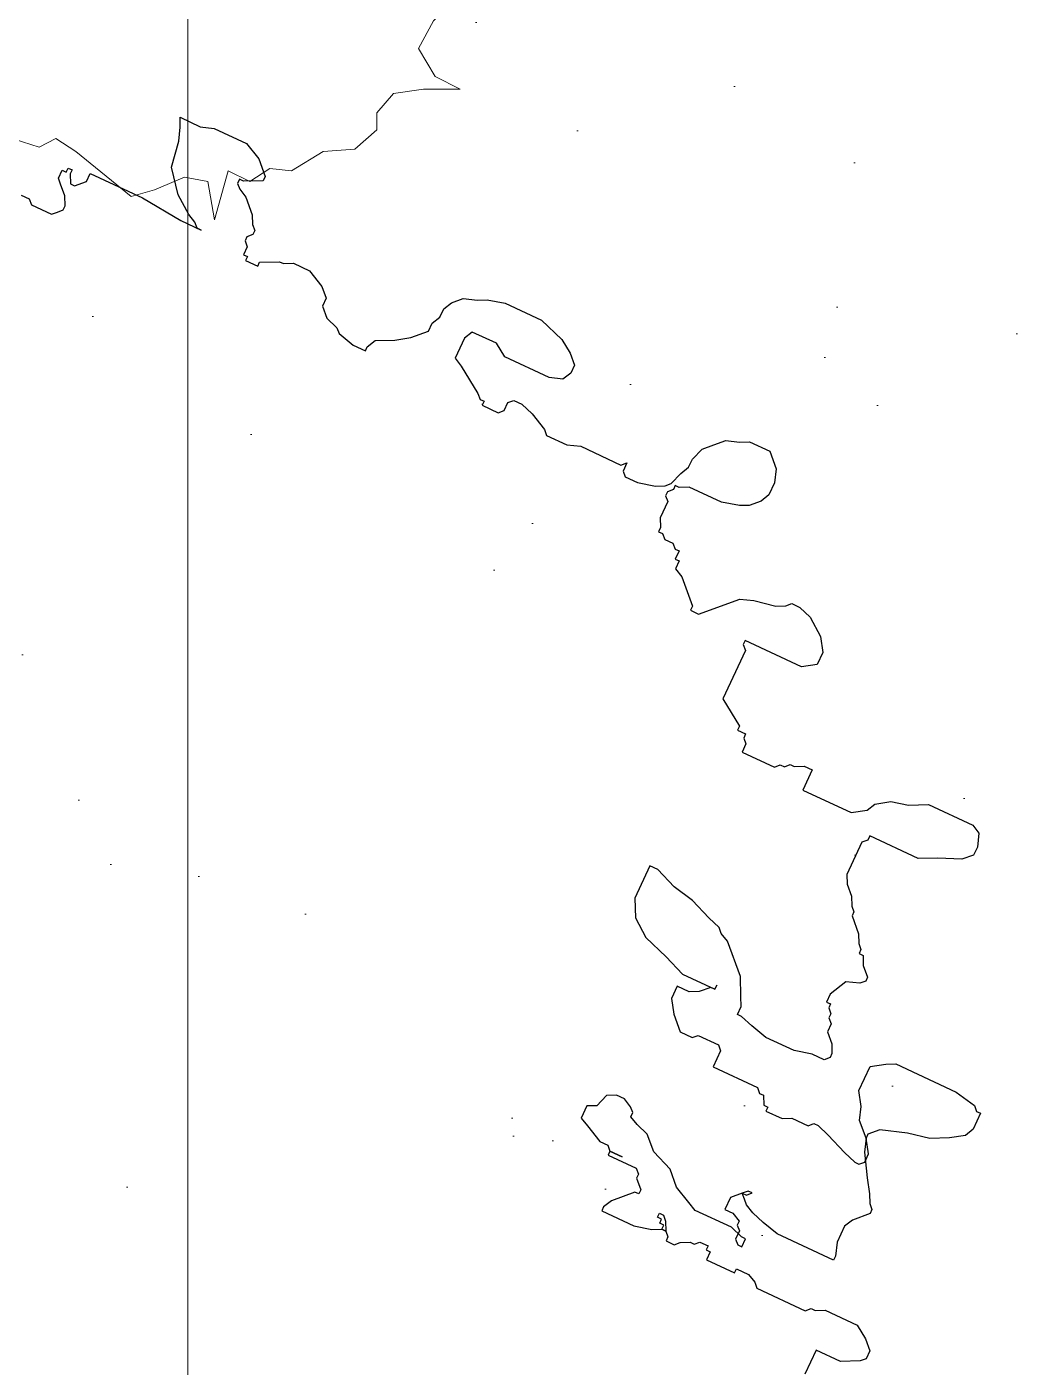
# Model space of a CAD drawing. Header units: millimetres. Extents: x 0 to 71617, y -15450 to 30894.
# Drawn here: x 37035 to 37480, y 18941 to 19539 of the extents above; entities that cross this region are included whole.
import ezdxf

# ---------------------------------------------------------------- set-up
doc = ezdxf.new("R2010")
doc.units = ezdxf.units.MM
doc.layers.add('dwgmodels.com', color=250, linetype='Continuous')
doc.layers.add('tree', color=251, linetype='Continuous', lineweight=0)

# ---------------------------------------------------------------- blocks, each defined once
blk = doc.blocks.new('trees top 024')
at = {"color": 0}
for p, q in [((-1.5153, 2.8578), (-1.5773, 2.6293)), ((-1.4843, 2.6789), (-1.5153, 2.8578)), ((-1.1277, 2.7485), (-1.2362, 2.7187)), ((-0.8719, 2.5398), (-1.1277, 2.7485)), ((-1.6781, 2.6789), (-1.7711, 2.6193)), ((-1.5773, 2.6293), (-1.6781, 2.6789)), ((-1.3758, 2.659), (-1.4843, 2.6789)), ((-1.2362, 2.7187), (-1.3758, 2.659)), ((-1.8719, 2.6293), (-2.0191, 2.5398)), ((-1.7711, 2.6193), (-1.8719, 2.6293)), ((-2.1664, 2.5299), (-2.2672, 2.4404)), ((-2.0191, 2.5398), (-2.1664, 2.5299)), ((-0.7789, 2.4802), (-0.8719, 2.5398)), ((-0.7014, 2.5199), (-0.7789, 2.4802)), ((-0.5464, 2.4703), (-0.7014, 2.5199)), ((-2.2672, 2.4404), (-2.2672, 2.361)), ((-0.5542, 2.3709), (-0.5464, 2.4703)), ((-0.5309, 2.3013), (-0.5542, 2.3709)), ((-2.2672, 2.361), (-2.3447, 2.2715)), ((-0.3991, 2.1622), (-0.5309, 2.3013)), ((-2.6547, 2.2516), (-2.5385, 2.192)), ((-2.4842, 2.2516), (-2.6547, 2.2516)), ((-2.3447, 2.2715), (-2.4842, 2.2516)), ((-2.5385, 2.192), (-2.4609, 2.0628)), ((-0.3216, 2.0728), (-0.3991, 2.1622)), ((-2.4609, 2.0628), (-2.5307, 1.9337)), ((-0.3061, 1.8442), (-0.3216, 2.0728)), ((-2.5307, 1.9337), (-2.6082, 1.8541)), ((-2.6082, 1.8541), (-2.5927, 1.7349)), ((-0.2363, 1.7846), (-0.3061, 1.8442)), ((-0.0426, 1.7846), (-0.2363, 1.7846)), ((-0.0581, 1.7349), (0.097, 1.7945)), ((0.097, 1.7945), (-0.0426, 1.7846)), ((-2.5927, 1.7349), (-2.6159, 1.6157)), ((-0.1976, 1.6654), (-0.0581, 1.7349)), ((1.5623, 1.6947), (1.5235, 1.5518)), ((1.5817, 1.5829), (1.5623, 1.6947)), ((-0.2286, 1.5759), (-0.1976, 1.6654)), ((-0.0872, 1.652), (-0.1647, 1.3663)), ((-0.0485, 1.4284), (-0.0872, 1.652)), ((1.8045, 1.6263), (1.7367, 1.6077)), ((1.9644, 1.4959), (1.8045, 1.6263)), ((-2.6159, 1.6157), (-2.7167, 1.5561)), ((-2.7167, 1.5561), (-2.6237, 1.5064)), ((-0.2053, 1.4467), (-0.2286, 1.5759)), ((1.4606, 1.5829), (1.4024, 1.5456)), ((1.5235, 1.5518), (1.4606, 1.5829)), ((1.6495, 1.5705), (1.5817, 1.5829)), ((1.7367, 1.6077), (1.6495, 1.5705)), ((-2.6237, 1.5064), (-2.5772, 1.3673)), ((-1.4455, 1.5362), (-1.4688, 1.5064)), ((-1.4688, 1.5064), (-1.4223, 1.5064)), ((-1.4223, 1.5064), (-1.4455, 1.5362)), ((0.3972, 1.5154), (0.2616, 1.4781)), ((0.717, 1.2546), (0.3972, 1.5154)), ((1.2474, 1.4959), (1.1554, 1.4897)), ((1.3394, 1.5518), (1.2474, 1.4959)), ((1.4024, 1.5456), (1.3394, 1.5518)), ((2.0225, 1.4586), (1.9644, 1.4959)), ((-0.2502, 1.3975), (-0.2053, 1.4467)), ((0.2616, 1.4781), (0.0872, 1.4036)), ((1.1554, 1.4897), (1.0924, 1.4338)), ((1.0924, 1.4338), (1.0924, 1.3841)), ((2.071, 1.4835), (2.0225, 1.4586)), ((2.1679, 1.4524), (2.071, 1.4835)), ((2.163, 1.3903), (2.1679, 1.4524)), ((-0.2907, 1.4284), (-0.407, 1.3539)), ((-0.1647, 1.3663), (-0.2907, 1.4284)), ((0.0872, 1.4036), (-0.0485, 1.4284)), ((1.0924, 1.3841), (1.0439, 1.3282)), ((2.1775, 1.3469), (2.163, 1.3903)), ((-2.5772, 1.3673), (-2.6082, 1.2381)), ((-0.5329, 1.3663), (-0.717, 1.2546)), ((-0.407, 1.3539), (-0.5329, 1.3663)), ((0.9567, 1.3158), (0.8502, 1.3158)), ((0.8502, 1.3158), (0.9228, 1.2786)), ((1.0439, 1.3282), (0.9567, 1.3158)), ((2.2599, 1.2599), (2.1775, 1.3469)), ((-0.717, 1.2546), (-0.9011, 1.2421)), ((0.8332, 1.18), (0.717, 1.2546)), ((0.9228, 1.2786), (0.9597, 1.217)), ((2.3084, 1.204), (2.2599, 1.2599)), ((-2.6082, 1.2381), (-2.5694, 1.089)), ((-0.9011, 1.2421), (-1.027, 1.1303)), ((0.9301, 1.2297), (0.8332, 1.18)), ((1.1239, 1.1676), (0.9301, 1.2297)), ((2.318, 1.0612), (2.3084, 1.204)), ((-1.027, 1.1303), (-1.027, 1.031)), ((1.1142, 1.0434), (1.1239, 1.1676)), ((-2.5694, 1.089), (-2.4842, 1.0294)), ((2.3616, 1.0239), (2.318, 1.0612)), ((-2.4842, 1.0294), (-2.4609, 0.9499)), ((-1.027, 1.031), (-1.1239, 0.9192)), ((1.1433, 0.9564), (1.1142, 1.0434)), ((2.4827, 1.0239), (2.3616, 1.0239)), ((2.473, 0.9929), (2.5699, 1.0301)), ((2.5699, 1.0301), (2.4827, 1.0239)), ((-2.4609, 0.9499), (-2.4609, 0.8505)), ((1.308, 0.7825), (1.1433, 0.9564)), ((2.3665, 0.8935), (2.3858, 0.9494)), ((2.3858, 0.9494), (2.473, 0.9929)), ((-1.2983, 0.8943), (-1.5115, 0.8943)), ((-1.5115, 0.8943), (-1.3662, 0.8198)), ((-1.1239, 0.9192), (-1.2983, 0.8943)), ((2.381, 0.8127), (2.3665, 0.8935)), ((-2.4609, 0.8505), (-2.3369, 0.7909)), ((-1.3662, 0.8198), (-1.2693, 0.6583)), ((1.6059, 0.8687), (1.5914, 0.85)), ((1.5914, 0.85), (1.6204, 0.85)), ((1.6204, 0.85), (1.6059, 0.8687)), ((2.3471, 0.7755), (2.381, 0.8127)), ((-2.3369, 0.7909), (-2.2749, 0.7114)), ((1.4049, 0.6707), (1.308, 0.7825)), ((2.3277, 0.6202), (2.3471, 0.7755)), ((-2.2749, 0.7114), (-2.2904, 0.5325)), ((-1.2693, 0.6583), (-1.3565, 0.4968)), ((1.4243, 0.385), (1.4049, 0.6707)), ((-2.2439, 0.5027), (-2.1431, 0.5723)), ((-2.1431, 0.5723), (-2.0656, 0.5524)), ((2.3035, 0.5209), (2.3326, 0.5767)), ((2.3519, 0.5892), (2.3277, 0.6202)), ((2.3326, 0.5767), (2.3519, 0.5892)), ((-2.2904, 0.5325), (-2.3447, 0.4034)), ((-2.3447, 0.4034), (-2.2439, 0.5027)), ((-2.0656, 0.5524), (-1.9726, 0.453)), ((2.2793, 0.4898), (2.3035, 0.5209)), ((-1.9726, 0.453), (-1.8563, 0.3636)), ((-1.3565, 0.4968), (-1.4534, 0.3975)), ((2.2066, 0.4774), (2.2793, 0.4898)), ((2.2793, 0.3904), (2.2066, 0.4774)), ((-1.4534, 0.3975), (-1.434, 0.2484)), ((1.5115, 0.3105), (1.4243, 0.385)), ((2.163, 0.3469), (2.1679, 0.3966)), ((2.1679, 0.3966), (2.1921, 0.4091)), ((2.1921, 0.4091), (2.2793, 0.3904)), ((-1.8563, 0.3636), (-1.7478, 0.3537)), ((-1.7478, 0.3537), (-1.492, 0.2841)), ((1.7343, 0.2484), (1.9281, 0.3229)), ((1.9281, 0.3229), (1.7537, 0.3105)), ((2.0903, 0.2786), (2.163, 0.3469)), ((-1.492, 0.2841), (-1.4506, 0.1424)), ((1.7537, 0.3105), (1.5115, 0.3105)), ((2.0516, 0.2227), (2.0903, 0.2786)), ((-1.434, 0.2484), (-1.463, 0.0994)), ((1.5599, 0.1615), (1.7343, 0.2484)), ((1.9062, 0.1606), (1.9692, 0.2103)), ((1.9692, 0.2103), (2.0516, 0.2227)), ((1.5212, 0.0497), (1.5599, 0.1615)), ((1.6592, 0.1109), (1.727, 0.1358)), ((1.727, 0.1358), (1.7997, 0.1296)), ((1.7997, 0.1296), (1.9062, 0.1606)), ((-1.463, 0.0994), (-1.589, 0.0248)), ((1.539, 0.0964), (1.5768, 0.0861)), ((1.5768, 0.0861), (1.6204, -0.063)), ((1.6204, -0.063), (1.6398, 0.0861)), ((1.6398, 0.0861), (1.6592, 0.1109)), ((-1.589, 0.0248), (-1.4727, -0.0373)), ((0, 0), (-0.0291, -0.0373)), ((0.0291, -0.0373), (0, 0)), ((1.5502, -0.1118), (1.5212, 0.0497)), ((-1.4727, -0.0373), (-1.4146, -0.2112)), ((-0.0291, -0.0373), (0.0291, -0.0373)), ((1.4824, -0.1863), (1.5502, -0.1118)), ((1.4436, -0.4969), (1.4824, -0.1863)), ((-1.4146, -0.2112), (-1.4534, -0.3726)), ((-1.4534, -0.3726), (-1.4049, -0.559)), ((1.4921, -0.559), (1.4436, -0.4969)), ((-1.4049, -0.559), (-1.2983, -0.6335)), ((1.4533, -0.5838), (1.4921, -0.559)), ((1.3952, -0.6956), (1.4533, -0.5838)), ((-1.2983, -0.6335), (-1.2693, -0.7329)), ((-1.2693, -0.7329), (-1.2693, -0.8571)), ((1.3468, -0.7577), (1.3952, -0.6956)), ((1.2014, -0.7825), (1.3468, -0.7577)), ((1.3468, -0.9565), (1.2014, -0.7825)), ((-1.2693, -0.8571), (-1.1142, -0.9316)), ((-1.1142, -0.9316), (-1.0367, -1.031)), ((1.1239, -0.944), (1.1724, -0.9192)), ((1.1724, -0.9192), (1.3468, -0.9565)), ((1.1142, -1.0434), (1.1239, -0.944)), ((-1.0367, -1.031), (-1.0561, -1.2546)), ((0.9689, -1.18), (1.1142, -1.0434)), ((0.8914, -1.2918), (0.9689, -1.18)), ((-0.998, -1.2918), (-0.872, -1.2049)), ((-0.872, -1.2049), (-0.7751, -1.2297)), ((-0.7751, -1.2297), (-0.6589, -1.3539)), ((-1.0561, -1.2546), (-1.1239, -1.4161)), ((-1.1239, -1.4161), (-0.998, -1.2918)), ((0.7267, -1.3167), (0.8914, -1.2918)), ((-0.6589, -1.3539), (-0.5135, -1.4657)), ((0.6007, -1.4161), (0.7267, -1.3167)), ((0.3876, -1.4782), (0.6007, -1.4161)), ((-0.5135, -1.4657), (-0.3779, -1.4782)), ((-0.3779, -1.4782), (-0.0581, -1.5651)), ((0.1066, -1.5154), (0.2422, -1.4657)), ((0.2422, -1.4657), (0.3876, -1.4782)), ((0.0678, -1.5651), (0.1066, -1.5154)), ((-0.0581, -1.5651), (0.0291, -1.8632)), ((0.0291, -1.8632), (0.0678, -1.5651))]:
    blk.add_line(p, q, dxfattribs=at)
blk = doc.blocks.new('tree0002')
at = {"color": 0, "xscale": 500, "yscale": 500, "zscale": 500}
blk.add_blockref('trees top 024', (1737265.6, 70359.9), dxfattribs=at)
blk = doc.blocks.new('trees top 025')
at = {"layer": 'dwgmodels.com', "color": 0}
for p, q in [((-0.2798, 1.8539), (-0.2548, 1.8622)), ((-0.2548, 1.8622), (-0.1881, 1.8622)), ((-0.1881, 1.8622), (-0.1547, 1.8456)), ((-0.3215, 1.8539), (-0.2798, 1.8539)), ((-0.3132, 1.8372), (-0.3215, 1.8539)), ((-0.3048, 1.8122), (-0.3132, 1.8372)), ((-0.1547, 1.8456), (-0.1297, 1.8206)), ((-0.2965, 1.7622), (-0.3048, 1.8122)), ((-0.1297, 1.8122), (-0.1631, 1.7956)), ((-0.1297, 1.8206), (-0.1297, 1.8122)), ((-0.1714, 1.7956), (-0.1714, 1.7872)), ((-0.1631, 1.7956), (-0.1714, 1.7956)), ((-0.1714, 1.7872), (-0.1631, 1.7789)), ((0.329, 1.7789), (0.3456, 1.7872)), ((0.3456, 1.7872), (0.379, 1.7956)), ((0.379, 1.7956), (0.4541, 1.7956)), ((0.4541, 1.7956), (0.5041, 1.7789)), ((-0.2631, 1.7205), (-0.2965, 1.7622)), ((-0.1631, 1.7789), (-0.1464, 1.7705)), ((-0.1464, 1.7705), (-0.1214, 1.7455)), ((0.2873, 1.7539), (0.3039, 1.7705)), ((0.3039, 1.7705), (0.329, 1.7789)), ((0.5041, 1.7789), (0.5291, 1.7622)), ((0.5291, 1.7622), (0.5458, 1.7455)), ((-0.1214, 1.7455), (-0.113, 1.7289)), ((0.2789, 1.7372), (0.2873, 1.7539)), ((0.2789, 1.7205), (0.2789, 1.7372)), ((0.5458, 1.7455), (0.5458, 1.7289)), ((0.846, 1.7205), (0.8627, 1.7372)), ((0.8627, 1.7372), (0.8877, 1.7455)), ((0.8877, 1.7455), (0.9044, 1.7539)), ((0.9044, 1.7539), (0.9461, 1.7539)), ((0.9461, 1.7539), (0.9711, 1.7289)), ((-0.2298, 1.6955), (-0.2631, 1.7205)), ((-0.113, 1.7289), (-0.1047, 1.7205)), ((-0.1047, 1.7122), (-0.113, 1.7039)), ((-0.1047, 1.7205), (-0.1047, 1.7122)), ((0.2706, 1.7039), (0.2789, 1.7205)), ((0.3456, 1.7205), (0.3373, 1.7039)), ((0.3957, 1.7205), (0.3456, 1.7205)), ((0.4207, 1.7039), (0.3957, 1.7205)), ((0.5374, 1.7122), (0.5124, 1.7039)), ((0.5458, 1.7289), (0.5374, 1.7122)), ((0.8293, 1.7039), (0.846, 1.7205)), ((0.9711, 1.7289), (0.9794, 1.7039)), ((-0.4299, 1.6872), (-0.3215, 1.6872)), ((-0.4299, 1.6705), (-0.4299, 1.6872)), ((-0.3215, 1.6872), (-0.2381, 1.6789)), ((-0.2131, 1.6872), (-0.2298, 1.6955)), ((-0.2048, 1.6789), (-0.2131, 1.6872)), ((-0.113, 1.7039), (-0.113, 1.6955)), ((-0.113, 1.6955), (-0.1047, 1.6872)), ((-0.1047, 1.6872), (-0.1047, 1.6705)), ((-0.0713, 1.6705), (-0.038, 1.6872)), ((-0.038, 1.6872), (-0.0296, 1.6872)), ((-0.0296, 1.6872), (-0.013, 1.6955)), ((-0.013, 1.6955), (0.0204, 1.6955)), ((0.0204, 1.6955), (0.0538, 1.6789)), ((0.2456, 1.6622), (0.2706, 1.6872)), ((0.2706, 1.6872), (0.2706, 1.7039)), ((0.3373, 1.7039), (0.3373, 1.6622)), ((0.5124, 1.7039), (0.4207, 1.7039)), ((0.821, 1.6789), (0.8293, 1.7039)), ((0.9794, 1.7039), (0.9794, 1.6789)), ((-0.48, 1.6705), (-0.4716, 1.6705)), ((-0.48, 1.6539), (-0.48, 1.6705)), ((-0.4716, 1.6789), (-0.4633, 1.6789)), ((-0.4716, 1.6705), (-0.4716, 1.6789)), ((-0.4633, 1.6789), (-0.4633, 1.6705)), ((-0.4633, 1.6705), (-0.4549, 1.6539)), ((-0.4466, 1.6539), (-0.4299, 1.6705)), ((-0.2381, 1.6789), (-0.1964, 1.6789)), ((-0.1964, 1.6789), (-0.2048, 1.6789)), ((-0.1047, 1.6705), (-0.0963, 1.6705)), ((-0.0963, 1.6705), (-0.0963, 1.6622)), ((-0.0963, 1.6622), (-0.0713, 1.6622)), ((-0.0713, 1.6622), (-0.0713, 1.6705)), ((0.0538, 1.6789), (0.0704, 1.6622)), ((0.0704, 1.6622), (0.0704, 1.6455)), ((0.2205, 1.6455), (0.2456, 1.6622)), ((0.3373, 1.6622), (0.354, 1.6539)), ((0.8126, 1.6455), (0.821, 1.6622)), ((0.821, 1.6622), (0.821, 1.6789)), ((0.9711, 1.6622), (0.9544, 1.6455)), ((0.9794, 1.6789), (0.9711, 1.6622)), ((-0.4716, 1.6455), (-0.48, 1.6539)), ((-0.4549, 1.6288), (-0.4716, 1.6455)), ((-0.4549, 1.6539), (-0.4466, 1.6539)), ((0.0704, 1.6455), (0.0871, 1.6288)), ((0.1872, 1.6288), (0.2205, 1.6455)), ((0.354, 1.6539), (0.404, 1.6205)), ((0.4624, 1.6288), (0.4707, 1.6372)), ((0.4707, 1.6372), (0.4874, 1.6372)), ((0.4874, 1.6372), (0.5124, 1.6288)), ((0.8043, 1.6205), (0.8126, 1.6455)), ((0.9377, 1.6372), (0.9044, 1.6288)), ((0.9544, 1.6455), (0.9377, 1.6372)), ((-0.4466, 1.6122), (-0.4549, 1.6288)), ((-0.4466, 1.6038), (-0.4466, 1.6122)), ((0.0871, 1.6288), (0.1121, 1.6205)), ((0.1121, 1.6205), (0.1205, 1.6122)), ((0.1205, 1.6122), (0.1538, 1.6038)), ((0.1789, 1.6122), (0.1872, 1.6288)), ((0.1789, 1.6038), (0.1789, 1.6122)), ((0.404, 1.6205), (0.4124, 1.6122)), ((0.4124, 1.6122), (0.4207, 1.6122)), ((0.4207, 1.6122), (0.4207, 1.6038)), ((0.4541, 1.6038), (0.4624, 1.6122)), ((0.4624, 1.6122), (0.4624, 1.6288)), ((0.5124, 1.6288), (0.5458, 1.6122)), ((0.5458, 1.6122), (0.5541, 1.6038)), ((0.5958, 1.6038), (0.6208, 1.6122)), ((0.6208, 1.6122), (0.7042, 1.6122)), ((0.7042, 1.6122), (0.7126, 1.6205)), ((0.7126, 1.6205), (0.7126, 1.6038)), ((0.7793, 1.6038), (0.796, 1.6122)), ((0.796, 1.6122), (0.8043, 1.6205)), ((0.8126, 1.6122), (0.8043, 1.6038)), ((0.8126, 1.6205), (0.8126, 1.6122)), ((0.821, 1.6205), (0.8126, 1.6205)), ((0.8377, 1.6288), (0.821, 1.6205)), ((0.9044, 1.6288), (0.8377, 1.6288)), ((-0.53, 1.5955), (-0.5133, 1.5955)), ((-0.5133, 1.5955), (-0.505, 1.5872)), ((-0.505, 1.5872), (-0.4633, 1.5872)), ((-0.4633, 1.5872), (-0.4549, 1.5955)), ((-0.4549, 1.5955), (-0.4466, 1.6038)), ((0.1538, 1.6038), (0.1789, 1.6038)), ((0.4207, 1.6038), (0.4541, 1.6038)), ((0.5541, 1.6038), (0.5958, 1.6038)), ((0.7126, 1.6038), (0.7209, 1.5955)), ((0.7209, 1.5955), (0.7459, 1.5955)), ((0.7459, 1.5955), (0.7793, 1.6038)), ((0.8043, 1.6038), (0.8043, 1.5955)), ((0.8043, 1.5955), (0.8126, 1.5872)), ((0.8126, 1.5872), (0.8126, 1.5538)), ((0.8126, 1.5538), (0.821, 1.5372)), ((0.821, 1.5372), (0.821, 1.5288)), ((0.821, 1.5288), (0.8293, 1.5288)), ((0.8293, 1.5288), (0.8377, 1.5205)), ((0.8377, 1.5205), (0.8543, 1.5205)), ((0.8543, 1.5205), (0.8627, 1.5122)), ((0.8627, 1.5122), (0.871, 1.5122)), ((0.871, 1.5122), (0.871, 1.4955)), ((1.0962, 1.5038), (1.1045, 1.5122)), ((1.1045, 1.5122), (1.1212, 1.5122)), ((1.1212, 1.5122), (1.1462, 1.5038)), ((0.871, 1.4955), (0.8794, 1.4955)), ((0.8794, 1.4955), (0.8794, 1.4788)), ((1.0128, 1.4788), (1.0378, 1.4872)), ((1.0378, 1.4872), (1.0795, 1.4955)), ((1.0795, 1.4955), (1.0962, 1.5038)), ((1.1462, 1.5038), (1.1796, 1.4788)), ((0.8794, 1.4788), (0.896, 1.4705)), ((0.896, 1.4705), (0.9377, 1.4288)), ((0.9544, 1.4205), (1.0128, 1.4788)), ((1.1796, 1.4788), (1.1963, 1.4538)), ((1.1963, 1.4538), (1.1963, 1.4288)), ((0.9377, 1.4288), (0.9377, 1.4205)), ((0.9377, 1.4205), (0.9544, 1.4205)), ((1.0545, 1.4121), (1.0545, 1.4038)), ((1.1712, 1.4121), (1.0545, 1.4121)), ((1.1963, 1.4288), (1.1712, 1.4121)), ((1.0545, 1.4038), (1.0628, 1.3955)), ((1.0628, 1.3955), (1.0628, 1.2954)), ((1.0628, 1.2954), (1.1129, 1.2621)), ((1.1129, 1.2621), (1.1129, 1.2538)), ((1.4298, 1.2538), (1.4631, 1.2621)), ((1.4631, 1.2621), (1.4965, 1.2788)), ((1.4965, 1.2788), (1.5882, 1.2788)), ((1.5882, 1.2788), (1.6049, 1.2704)), ((1.6049, 1.2704), (1.6132, 1.2454)), ((1.1129, 1.2538), (1.1295, 1.2538)), ((1.1295, 1.2538), (1.1295, 1.2454)), ((1.1295, 1.2454), (1.1379, 1.2371)), ((1.1379, 1.2371), (1.1379, 1.2204)), ((1.2213, 1.2288), (1.2296, 1.2371)), ((1.2296, 1.2371), (1.2379, 1.2371)), ((1.2379, 1.2371), (1.2546, 1.2454)), ((1.2546, 1.2454), (1.2713, 1.2454)), ((1.2713, 1.2454), (1.2713, 1.2038)), ((1.3964, 1.2204), (1.4047, 1.2371)), ((1.4047, 1.2371), (1.4298, 1.2538)), ((1.6132, 1.2454), (1.6132, 1.2288)), ((1.1379, 1.2204), (1.2046, 1.2204)), ((1.2046, 1.2204), (1.2129, 1.2288)), ((1.2129, 1.2288), (1.2213, 1.2288)), ((1.3714, 1.2038), (1.3964, 1.2204)), ((1.5965, 1.2121), (1.5548, 1.1954)), ((1.6132, 1.2288), (1.5965, 1.2121)), ((1.2713, 1.2038), (1.3714, 1.2038)), ((1.5548, 1.1954), (1.5215, 1.1788)), ((1.4214, 1.1704), (1.4131, 1.1621)), ((1.4131, 1.1621), (1.4131, 1.0954)), ((1.4214, 1.1788), (1.4214, 1.1704)), ((1.5215, 1.1788), (1.4214, 1.1788)), ((1.4131, 1.0954), (1.4214, 1.0787)), ((1.4214, 1.0787), (1.4381, 1.0621)), ((1.4381, 1.0621), (1.4464, 1.0454)), ((1.4464, 1.0454), (1.4548, 1.0371)), ((1.4548, 1.0371), (1.4548, 1.0287)), ((1.4548, 1.0287), (1.4798, 1.0037)), ((1.4798, 1.0037), (1.4881, 0.987)), ((1.4881, 0.987), (1.4965, 0.9787)), ((1.4965, 0.9787), (1.4965, 0.9704)), ((1.4965, 0.9704), (1.5048, 0.9704)), ((1.5048, 0.9704), (1.5131, 0.9537)), ((1.0712, 0.9537), (1.0712, 0.887)), ((1.0878, 0.9537), (1.0712, 0.9537)), ((1.1295, 0.937), (1.0878, 0.9537)), ((1.1712, 0.9287), (1.1295, 0.937)), ((1.5131, 0.9537), (1.5298, 0.937)), ((1.5298, 0.937), (1.5298, 0.9287)), ((1.2129, 0.912), (1.1712, 0.9287)), ((1.2379, 0.9037), (1.2129, 0.912)), ((1.4965, 0.912), (1.4798, 0.8787)), ((1.5215, 0.9204), (1.4965, 0.912)), ((1.5298, 0.9287), (1.5215, 0.9204)), ((1.0712, 0.887), (1.0878, 0.8537)), ((1.2463, 0.8954), (1.2379, 0.9037)), ((1.263, 0.887), (1.2463, 0.8954)), ((1.313, 0.837), (1.263, 0.887)), ((1.4798, 0.8787), (1.4798, 0.862)), ((1.4798, 0.862), (1.4881, 0.862)), ((1.4881, 0.862), (1.4881, 0.8537)), ((1.0878, 0.8537), (1.1212, 0.8287)), ((1.3297, 0.8037), (1.313, 0.837)), ((1.4881, 0.8537), (1.4965, 0.8453)), ((1.4965, 0.8453), (1.4965, 0.837)), ((1.4965, 0.837), (1.5048, 0.8287)), ((1.1212, 0.8287), (1.1712, 0.812)), ((1.1712, 0.812), (1.2129, 0.7953)), ((1.5048, 0.8287), (1.5048, 0.812)), ((1.5048, 0.812), (1.5215, 0.7953)), ((1.6299, 0.8037), (1.6466, 0.812)), ((1.6466, 0.812), (1.7717, 0.812)), ((1.7717, 0.812), (1.8134, 0.8037)), ((1.2129, 0.7953), (1.2796, 0.7953)), ((1.2713, 0.7953), (1.2546, 0.7787)), ((1.2796, 0.7953), (1.2713, 0.7953)), ((1.2796, 0.8037), (1.2796, 0.7953)), ((1.2796, 0.7953), (1.2796, 0.8037)), ((1.338, 0.787), (1.3297, 0.8037)), ((1.338, 0.7703), (1.338, 0.787)), ((1.5215, 0.7953), (1.5298, 0.7787)), ((1.6049, 0.787), (1.6299, 0.8037)), ((1.6049, 0.737), (1.6049, 0.787)), ((1.8134, 0.8037), (1.8217, 0.7953)), ((1.8217, 0.7953), (1.83, 0.7953)), ((1.83, 0.7953), (1.83, 0.762)), ((1.2129, 0.7703), (1.2129, 0.7453)), ((1.2379, 0.7703), (1.2129, 0.7703)), ((1.2546, 0.7787), (1.2379, 0.7703)), ((1.3464, 0.7703), (1.338, 0.7703)), ((1.3714, 0.762), (1.3464, 0.7703)), ((1.4047, 0.7537), (1.3714, 0.762)), ((1.4965, 0.762), (1.4631, 0.7537)), ((1.5215, 0.762), (1.4965, 0.762)), ((1.5298, 0.7703), (1.5215, 0.762)), ((1.5298, 0.7787), (1.5298, 0.7703)), ((1.83, 0.762), (1.8217, 0.7453)), ((1.2129, 0.7453), (1.2296, 0.7203)), ((1.4631, 0.7537), (1.4047, 0.7537)), ((1.6216, 0.712), (1.6049, 0.737)), ((1.8217, 0.7453), (1.7967, 0.7287)), ((1.2296, 0.7203), (1.2546, 0.6953)), ((1.6299, 0.687), (1.6216, 0.712)), ((1.7633, 0.712), (1.7216, 0.7036)), ((1.7967, 0.7287), (1.7633, 0.712)), ((1.2546, 0.6953), (1.2796, 0.6953)), ((1.2796, 0.6953), (1.288, 0.7036)), ((1.288, 0.7036), (1.3297, 0.7036)), ((1.3297, 0.7036), (1.338, 0.6953)), ((1.338, 0.6953), (1.338, 0.662)), ((1.6549, 0.662), (1.6299, 0.687)), ((1.6716, 0.687), (1.6549, 0.6703)), ((1.7216, 0.7036), (1.6716, 0.687)), ((1.338, 0.662), (1.4298, 0.662)), ((1.4298, 0.662), (1.4381, 0.6536)), ((1.6549, 0.6703), (1.6549, 0.662)), ((1.6549, 0.662), (1.6633, 0.637)), ((1.6716, 0.637), (1.6549, 0.662)), ((1.4381, 0.6536), (1.4464, 0.6536)), ((1.4464, 0.6536), (1.4548, 0.637)), ((1.4548, 0.637), (1.4631, 0.637)), ((1.4631, 0.637), (1.4631, 0.6286)), ((1.4965, 0.6286), (1.5131, 0.637)), ((1.5131, 0.637), (1.5465, 0.637)), ((1.5465, 0.637), (1.5548, 0.6453)), ((1.5548, 0.6453), (1.5632, 0.6453)), ((1.5632, 0.6453), (1.5882, 0.637)), ((1.5882, 0.637), (1.6299, 0.6203)), ((1.6633, 0.637), (1.6883, 0.5953)), ((1.6716, 0.6203), (1.6716, 0.637)), ((1.4631, 0.6286), (1.4965, 0.6286)), ((1.6299, 0.6203), (1.6549, 0.612)), ((1.6549, 0.612), (1.6633, 0.612)), ((1.6633, 0.612), (1.6716, 0.6203)), ((1.6883, 0.5953), (1.705, 0.5703)), ((1.705, 0.5703), (1.7133, 0.5536)), ((1.7133, 0.5536), (1.7216, 0.5453)), ((1.1796, 0.5286), (1.1712, 0.5036)), ((1.1963, 0.5369), (1.1796, 0.5286)), ((1.2129, 0.5369), (1.1963, 0.5369)), ((1.2296, 0.5286), (1.2129, 0.5369)), ((1.2379, 0.5203), (1.2296, 0.5286)), ((1.7216, 0.5369), (1.6966, 0.5119)), ((1.7216, 0.5453), (1.7216, 0.5369)), ((1.1712, 0.5036), (1.1546, 0.4953)), ((1.2379, 0.5119), (1.2379, 0.5203)), ((1.2546, 0.5036), (1.2379, 0.5119)), ((1.2796, 0.4953), (1.2546, 0.5036)), ((1.6966, 0.5119), (1.6883, 0.4953)), ((1.1546, 0.4953), (1.1546, 0.4703)), ((1.3047, 0.4703), (1.2796, 0.4953)), ((1.4965, 0.4786), (1.4881, 0.4703)), ((1.5048, 0.4786), (1.4965, 0.4786)), ((1.4965, 0.4703), (1.5048, 0.4786)), ((1.6883, 0.4953), (1.6883, 0.4619)), ((1.1546, 0.4703), (1.1712, 0.4619)), ((1.1712, 0.4619), (1.2046, 0.4453)), ((1.3464, 0.4536), (1.3047, 0.4703)), ((1.3714, 0.4286), (1.3464, 0.4536)), ((1.4881, 0.4703), (1.4715, 0.4536)), ((1.4715, 0.4536), (1.4715, 0.4286)), ((1.4881, 0.4703), (1.4965, 0.4703)), ((1.4965, 0.4619), (1.4881, 0.4703)), ((1.5048, 0.4536), (1.4965, 0.4619)), ((1.5215, 0.4453), (1.5048, 0.4536)), ((1.6883, 0.4619), (1.6966, 0.4369)), ((1.2046, 0.4453), (1.2213, 0.4453)), ((1.2213, 0.4453), (1.2296, 0.4369)), ((1.2296, 0.4369), (1.2296, 0.4286)), ((1.2546, 0.4369), (1.2296, 0.4369)), ((1.2296, 0.4369), (1.2546, 0.4369)), ((1.2296, 0.4286), (1.288, 0.4286)), ((1.288, 0.4286), (1.2963, 0.4203)), ((1.4047, 0.4119), (1.3714, 0.4286)), ((1.4715, 0.4286), (1.4881, 0.4286)), ((1.4881, 0.4286), (1.5048, 0.4203)), ((1.5465, 0.4369), (1.5215, 0.4453)), ((1.5799, 0.4286), (1.5465, 0.4369)), ((1.6966, 0.4286), (1.5799, 0.4286)), ((1.6966, 0.4369), (1.6966, 0.4286)), ((1.2963, 0.4203), (1.2963, 0.4119)), ((1.2963, 0.4119), (1.313, 0.3952)), ((1.4214, 0.4036), (1.4047, 0.4119)), ((1.4965, 0.4036), (1.4214, 0.4036)), ((1.5215, 0.3952), (1.4965, 0.4036)), ((1.5048, 0.4203), (1.5048, 0.4119)), ((1.5048, 0.4119), (1.5131, 0.4036)), ((1.5131, 0.4036), (1.5131, 0.3869)), ((1.3047, 0.3869), (1.2713, 0.3536)), ((1.313, 0.3869), (1.3047, 0.3869)), ((1.313, 0.3952), (1.313, 0.3869)), ((1.5131, 0.3869), (1.5215, 0.3786)), ((1.5298, 0.3952), (1.5215, 0.3952)), ((1.5215, 0.3786), (1.5298, 0.3786)), ((1.5298, 0.3786), (1.5298, 0.3952)), ((1.2713, 0.3536), (1.263, 0.3369)), ((1.363, 0.3702), (1.3714, 0.3702)), ((1.363, 0.3619), (1.363, 0.3702)), ((1.3714, 0.3619), (1.363, 0.3619)), ((1.3714, 0.3702), (1.3797, 0.3619)), ((1.3714, 0.3536), (1.3714, 0.3619)), ((1.3797, 0.3536), (1.3714, 0.3536)), ((1.3797, 0.3619), (1.3881, 0.3452)), ((1.3797, 0.3452), (1.3797, 0.3536)), ((1.4464, 0.3452), (1.4548, 0.3536)), ((1.4548, 0.3536), (1.4715, 0.3536)), ((1.4715, 0.3536), (1.4715, 0.3452)), ((1.263, 0.3369), (1.263, 0.3286)), ((1.263, 0.3286), (1.3297, 0.3286)), ((1.3297, 0.3286), (1.363, 0.3369)), ((1.363, 0.3369), (1.3797, 0.3452)), ((1.3881, 0.3452), (1.3797, 0.3452)), ((1.3797, 0.3452), (1.3881, 0.3452)), ((1.3881, 0.3452), (1.3964, 0.3369)), ((1.3964, 0.3369), (1.3964, 0.3286)), ((1.3964, 0.3286), (1.4131, 0.3286)), ((1.4131, 0.3286), (1.4214, 0.3369)), ((1.4214, 0.3369), (1.4381, 0.3452)), ((1.4381, 0.3452), (1.4464, 0.3452)), ((1.4715, 0.3452), (1.4798, 0.3452)), ((1.4798, 0.3452), (1.4798, 0.3286)), ((1.4798, 0.3286), (1.5382, 0.3286)), ((1.5382, 0.3369), (1.5632, 0.3369)), ((1.5382, 0.3286), (1.5382, 0.3369)), ((1.5632, 0.3369), (1.5799, 0.3286)), ((1.5799, 0.3286), (1.5882, 0.3202)), ((1.6883, 0.3202), (1.6966, 0.3286)), ((1.6966, 0.3286), (1.705, 0.3286)), ((1.705, 0.3286), (1.7216, 0.3369)), ((1.7216, 0.3369), (1.7883, 0.3369)), ((1.7883, 0.3369), (1.8134, 0.3202)), ((1.5882, 0.3202), (1.6883, 0.3202)), ((1.8134, 0.3202), (1.83, 0.3036)), ((1.83, 0.3036), (1.83, 0.2869)), ((1.8217, 0.2786), (1.7883, 0.2619)), ((1.83, 0.2869), (1.8217, 0.2786)), ((1.7383, 0.2619), (1.7383, 0.2119)), ((1.7883, 0.2619), (1.7383, 0.2619))]:
    blk.add_line(p, q, dxfattribs=at)
blk = doc.blocks.new('trerwe')
at = {"color": 0, "xscale": 2, "yscale": 2}
blk.add_blockref('trees top 025', (0, 0), dxfattribs=at)
blk = doc.blocks.new('LANDSCAPE SITE')
h = blk.add_hatch()
h.set_pattern_fill('AR-SAND', color=256, scale=5, angle=180, style=0)
h.paths.add_polyline_path([(18600, 730.5), (18600, 9490), (18060, 9490), (18060, 5810), (18110, 5810), (18110, 4990), (18060, 4990), (18060, 110), (18105.23, 110), (18105.23, 730.5)])
h = blk.add_hatch()
h.set_pattern_fill('AR-SAND', color=256, scale=5, angle=180, style=0)
h.paths.add_polyline_path([(20590, 3790), (20590, 7510), (20690, 7510), (20690, 9490), (18600, 9490), (18600, 3790)])
h.paths.add_polyline_path([(19062.89, 5000), (19062.89, 4700), (19862.89, 4700), (19862.89, 5000)], flags=16)
h.paths.add_polyline_path([(18850, 5400), (18850, 5100), (19650, 5100), (19650, 5400)], flags=16)
h.paths.add_polyline_path([(19062.89, 5800), (19062.89, 5500), (19862.89, 5500), (19862.89, 5800)], flags=16)
h.paths.add_polyline_path([(19062.89, 6200), (19062.89, 5900), (19862.89, 5900), (19862.89, 6200)], flags=16)
h.paths.add_polyline_path([(18850, 6600), (18850, 6300), (19650, 6300), (19650, 6600)], flags=16)
h.paths.add_polyline_path([(18850, 7000), (18850, 6700), (19650, 6700), (19650, 7000)], flags=16)
h.paths.add_polyline_path([(19061.99, 7400), (19061.99, 7100), (19861.99, 7100), (19861.99, 7400)], flags=16)
h.paths.add_polyline_path([(18850, 7800), (18850, 7500), (19650, 7500), (19650, 7800)], flags=16)
h.paths.add_polyline_path([(19062.89, 8200), (19062.89, 7900), (19862.89, 7900), (19862.89, 8200)], flags=16)
h.paths.add_polyline_path([(18850, 8600), (18850, 8300), (19650, 8300), (19650, 8600)], flags=16)
h.paths.add_polyline_path([(19062.89, 9000), (19062.89, 8700), (19862.89, 8700), (19862.89, 9000)], flags=16)
h.paths.add_polyline_path([(18850, 9400), (18850, 9100), (19650, 9100), (19650, 9400)], flags=16)
at = {"elevation": 0}
for points in [[(18600, 730.5), (18600, 9490), (18060, 9490), (18060, 5810), (18110, 5810), (18110, 4990), (18060, 4990), (18060, 110), (18105.23, 110), (18105.23, 730.5)], [(20590, 3790), (20590, 7510), (20690, 7510), (20690, 9490), (18600, 9490), (18600, 3790)]]:
    blk.add_lwpolyline(points, close=True, dxfattribs=at)
for name, p, xscale, yscale, zscale, rotation in [('tree0002', (352991.62, 20029.94, -0.01), 0.1925586510379964, 0.1925586510379964, 0.1925586510379964, 180), ('trerwe', (18479.38, 5819.99, 0), 119.0039728284955, 119.0039728284955, 119.0039728284955, 334.9933375404704)]:
    blk.add_blockref(name, p, dxfattribs=dict(xscale=xscale, yscale=yscale, zscale=zscale, rotation=rotation))

msp = doc.modelspace()

# ---------------------------------------------------------------- block references
at = {"layer": 'tree'}
msp.add_blockref('LANDSCAPE SITE', (18506.55, 13246.73), dxfattribs=at)

doc.saveas('drawing.dxf')
